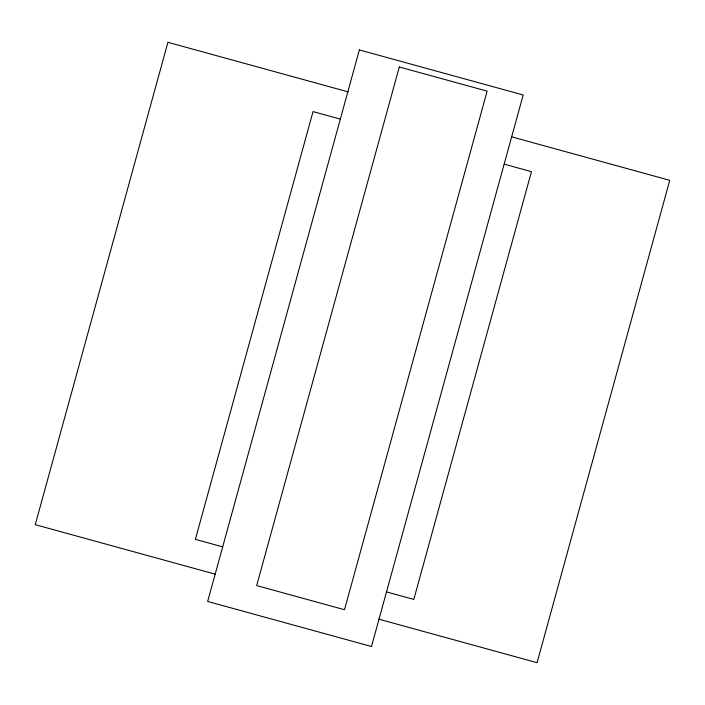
<?xml version="1.0" encoding="UTF-8"?>
<svg xmlns="http://www.w3.org/2000/svg" width="705" height="705" viewBox="0 0 705 705"><rect width="100%" height="100%" fill="white"/><g stroke="black" fill="none" stroke-linecap="round" stroke-linejoin="round"><path stroke-width="1.06" d="M348.279 91.914L167.913 42.309L35.25 524.67L215.615 574.275M511.574 136.823L669.75 180.33L537.087 662.691L378.999 619.21M340.33 119.101L313.029 111.593L195.382 539.343L222.692 546.851M504.154 164.15L531.455 171.668L413.817 599.417L386.507 591.909M359.356 49.932L207.667 601.462L371.491 646.511L523.18 94.981L359.356 49.932M399.303 66.984L256.682 585.573L344.507 609.728L487.129 91.139L399.303 66.984"/></g></svg>
